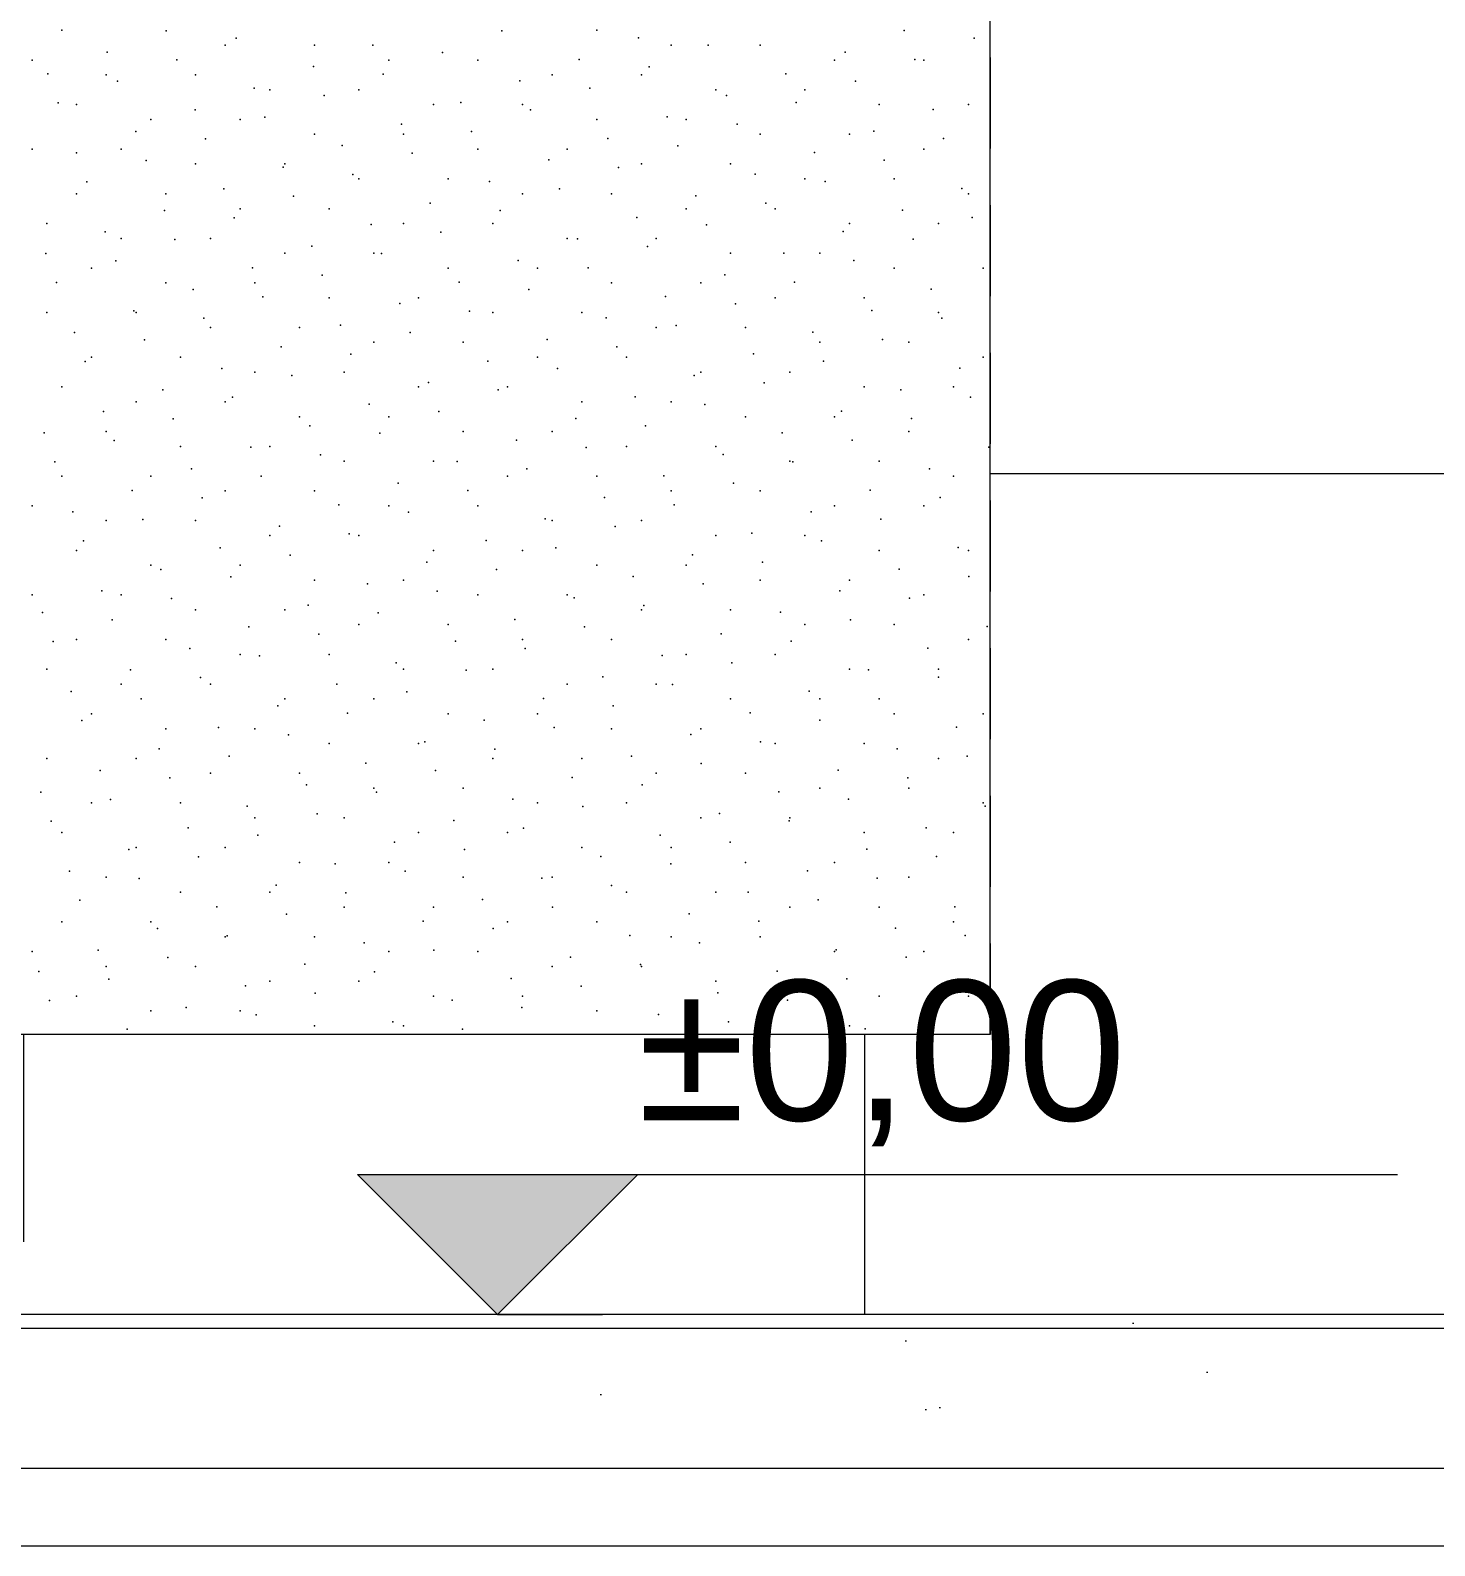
# Model space of a CAD drawing. Header units: metres. Extents: x -77 to 97, y 0 to 6.
# Drawn here: x -22.528 to -21.526, y -0.373 to 0.709 of the extents above; entities that cross this region are included whole.
import ezdxf

# ---------------------------------------------------------------- set-up
doc = ezdxf.new("R2010")
doc.units = ezdxf.units.M
doc.header["$MEASUREMENT"] = 0
doc.layers.add('COTAS CORTE', color=7, linetype='Continuous')
for name, color, linetype, lineweight, true_color in [('COTAS CORTE_Caneta_No__25', 7, 'Continuous', 13, 0x982312), ('LAJES.EST_Caneta_No__254', 7, 'Continuous', 0, 0xd1c9ad), ('LAJES.EST_Caneta_No__97', 7, 'Continuous', 5, 0x6b6b6b), ('PAREDE CONSTRUIR_Caneta_No__97', 7, 'Continuous', 5, 0x6b6b6b), ('PAREDE.ARQ_Caneta_No__97', 7, 'Continuous', 5, 0x6b6b6b), ('Portas Archicad_Caneta_No__97', 7, 'Continuous', 5, 0x6b6b6b)]:
    doc.layers.add(name, color=color, linetype=linetype, lineweight=lineweight, true_color=true_color)
for name, color, linetype, lineweight in [('LAJES.EST_Caneta_No__241', 7, 'Continuous', 13), ('LAJES.EST_Caneta_No__4', 7, 'Continuous', 20), ('LAJES.EST_Caneta_No__7', 7, 'Continuous', 13), ('PAREDE.ARQ_Caneta_No__241', 7, 'Continuous', 13)]:
    doc.layers.add(name, color=color, linetype=linetype, lineweight=lineweight)
doc.styles.add('ESTILO_GERADO_1', font='arial.ttf')
doc.dimstyles.new('ESTILO_GERADO__11', dxfattribs={"dimtxt": 0.1, "dimasz": 0.0475, "dimexe": 0.18, "dimexo": 0.29962, "dimgap": 0, "dimtad": 1, "dimzin": 0, "dimdsep": 46, "dimtxsty": 'ESTILO_GERADO_1', "dimblk": 'ARROWHEAD_11', "dimblk1": 'ARROWHEAD_11', "dimblk2": 'ARROWHEAD_11', "dimcen": 0.09, "dimclrd": 256, "dimclre": 256, "dimclrt": 256, "dimadec": 0, "dimazin": 0, "dimtfac": 1, "dimtdec": 4, "dimtmove": 0, "dimatfit": 3, "dimfxl": 0, "dimtolj": 1, "dimtzin": 0, "dimarcsym": 0})
doc.dimstyles.new('ESTILO_GERADO__9', dxfattribs={"dimtxt": 0.1, "dimasz": 0.0475, "dimexe": 0.18, "dimexo": 0.712446, "dimgap": 0, "dimtad": 1, "dimzin": 0, "dimdsep": 46, "dimtxsty": 'ESTILO_GERADO_1', "dimblk": 'ARROWHEAD_11', "dimblk1": 'ARROWHEAD_11', "dimblk2": 'ARROWHEAD_11', "dimcen": 0.09, "dimclrd": 256, "dimclre": 256, "dimclrt": 256, "dimadec": 0, "dimazin": 0, "dimtfac": 1, "dimtdec": 4, "dimtmove": 0, "dimatfit": 3, "dimfxl": 0, "dimtolj": 1, "dimtzin": 0, "dimarcsym": 0})

# ---------------------------------------------------------------- blocks, each defined once
blk = doc.blocks.new('*D61', base_point=(43.1813, -0.208))
at = {"layer": 'COTAS CORTE_Caneta_No__25', "linetype": 'Continuous', "lineweight": 13, "true_color": 0x982312}
for points in [[(-19.8174, 2.952), (-19.8165, 2.9472), (-19.8137, 2.9432), (-19.8097, 2.9405), (-19.8049, 2.9395), (-19.8001, 2.9405), (-19.7961, 2.9432), (-19.7934, 2.9472), (-19.7924, 2.952), (-19.7934, 2.9568), (-19.7961, 2.9608), (-19.8001, 2.9636), (-19.8049, 2.9645), (-19.8097, 2.9636), (-19.8137, 2.9608), (-19.8165, 2.9568)], [(-19.8174, 2.942), (-19.8165, 2.9372), (-19.8137, 2.9332), (-19.8097, 2.9305), (-19.8049, 2.9295), (-19.8001, 2.9305), (-19.7961, 2.9332), (-19.7934, 2.9372), (-19.7924, 2.942), (-19.7934, 2.9468), (-19.7961, 2.9508), (-19.8001, 2.9536), (-19.8049, 2.9545), (-19.8097, 2.9536), (-19.8137, 2.9508), (-19.8165, 2.9468)], [(-19.8174, -0.208), (-19.8165, -0.2128), (-19.8137, -0.2168), (-19.8097, -0.2195), (-19.8049, -0.2205), (-19.8001, -0.2195), (-19.7961, -0.2168), (-19.7934, -0.2128), (-19.7924, -0.208), (-19.7934, -0.2032), (-19.7961, -0.1992), (-19.8001, -0.1964), (-19.8049, -0.1955), (-19.8097, -0.1964), (-19.8137, -0.1992), (-19.8165, -0.2032)]]:
    blk.add_hatch(color=24, dxfattribs=at).paths.add_polyline_path(points)
at = {"layer": 'COTAS CORTE_Caneta_No__25', "color": 24, "linetype": 'Continuous', "lineweight": 13, "true_color": 0x982312}
for p, q in [((-19.8174, 2.942), (-19.8518, 2.942)), ((-19.0925, 2.942), (-19.7924, 2.942)), ((-19.8049, -0.1955), (-19.8049, 2.9295)), ((-19.8174, -0.208), (-19.8518, -0.208)), ((-19.0925, -0.208), (-19.7924, -0.208)), ((-19.8049, -0.233), (-19.8049, -0.2205))]:
    blk.add_line(p, q, dxfattribs=at)
for centre in [(-19.8049, 2.942), (-19.8049, -0.208)]:
    blk.add_circle(centre, 0.0125, dxfattribs=at)
at = {"layer": 'COTAS CORTE_Caneta_No__25', "color": 24, "lineweight": 13, "true_color": 0x982312, "char_height": 0.1, "attachment_point": 7, "rotation": 90, "style": 'ESTILO_GERADO_1'}
for s, insert in [('\\A1;{\\pql;\\fArial|b0|i0|c0|p0;\\W1.000000;0,01}', (-19.8249, 2.6626)), ('\\A1;{\\pql;\\fArial|b0|i0|c0|p0;\\W1.000000;3,15}', (-19.8249, 1.1001))]:
    blk.add_mtext(s, dxfattribs=dict(at, insert=insert))
blk = doc.blocks.new('ARROWHEAD_11')
at = {"color": 0, "linetype": 'Continuous', "lineweight": 0}
blk.add_line((0, 0), (-1, 0), dxfattribs=at)
at = {"color": 0, "linetype": 'Continuous', "lineweight": 0, "const_width": 0.25, "flags": 128}
blk.add_lwpolyline([(-0.125, 0, 1), (0.125, 0, 1)], format="xyb", close=True, dxfattribs=at)
blk = doc.blocks.new('*D66', base_point=(43.1813, -0.208))
at = {"layer": 'COTAS CORTE_Caneta_No__25', "linetype": 'Continuous', "lineweight": 13, "true_color": 0x982312}
for points in [[(-23.4481, 3.342), (-23.4472, 3.3372), (-23.4445, 3.3332), (-23.4404, 3.3305), (-23.4356, 3.3295), (-23.4308, 3.3305), (-23.4268, 3.3332), (-23.4241, 3.3372), (-23.4231, 3.342), (-23.4241, 3.3468), (-23.4268, 3.3508), (-23.4308, 3.3536), (-23.4356, 3.3545), (-23.4404, 3.3536), (-23.4445, 3.3508), (-23.4472, 3.3468)], [(-23.4481, -0.223), (-23.4472, -0.2278), (-23.4445, -0.2318), (-23.4404, -0.2345), (-23.4356, -0.2355), (-23.4308, -0.2345), (-23.4268, -0.2318), (-23.4241, -0.2278), (-23.4231, -0.223), (-23.4241, -0.2182), (-23.4268, -0.2142), (-23.4308, -0.2114), (-23.4356, -0.2105), (-23.4404, -0.2114), (-23.4445, -0.2142), (-23.4472, -0.2182)]]:
    blk.add_hatch(color=24, dxfattribs=at).paths.add_polyline_path(points)
at = {"layer": 'COTAS CORTE_Caneta_No__25', "color": 24, "linetype": 'Continuous', "lineweight": 13, "true_color": 0x982312}
for p, q in [((-23.4481, 3.342), (-23.4825, 3.342)), ((-23.136, 3.342), (-23.4231, 3.342)), ((-23.4356, -0.2105), (-23.4356, 3.3295)), ((-23.4481, -0.223), (-23.4825, -0.223)), ((-23.136, -0.223), (-23.4231, -0.223)), ((-23.4356, -0.248), (-23.4356, -0.2355))]:
    blk.add_line(p, q, dxfattribs=at)
for centre in [(-23.4356, 3.342), (-23.4356, -0.223)]:
    blk.add_circle(centre, 0.0125, dxfattribs=at)
at = {"layer": 'COTAS CORTE_Caneta_No__25', "color": 24, "lineweight": 13, "true_color": 0x982312, "char_height": 0.1, "attachment_point": 7, "rotation": 90, "style": 'ESTILO_GERADO_1'}
for s, insert in [('\\A1;{\\pql;\\fArial|b0|i0|c0|p0;\\W1.000000;0,15}', (-23.4556, 3.0626)), ('\\A1;{\\pql;\\fArial|b0|i0|c0|p0;\\W1.000000;3,57}', (-23.4556, 1.2926))]:
    blk.add_mtext(s, dxfattribs=dict(at, insert=insert))

msp = doc.modelspace()

# ---------------------------------------------------------------- hatches: boundary and pattern name
at = {"layer": 'COTAS CORTE_Caneta_No__25', "linetype": 'Continuous', "lineweight": 13, "true_color": 0x982312}
msp.add_hatch(color=24, dxfattribs=at).paths.add_polyline_path([(-22.1944, -0.208), (-22.0944, -0.108), (-22.2944, -0.108)])
at = {"layer": 'LAJES.EST_Caneta_No__254', "linetype": 'Continuous', "lineweight": 0, "true_color": 0xd1c9ad}
h = msp.add_hatch(dxfattribs=at)
h.set_pattern_fill('Haie_OD_0002', color=9, style=0, pattern_type=2)
h.set_pattern_definition([(45, (43.18128, 0.292), (-0.159099, 0.159099), [0, -0.15, 0, -0.225]), (110, (43.68128, 0.292), (0.21143084, 0.0769545), [0, -0.11, 0, -0.19])])
h.paths.add_polyline_path([(-23.3328, -0.218), (-20.2827, -0.218), (-20.2827, -0.208), (-23.3328, -0.208)])
at = {"layer": 'LAJES.EST_Caneta_No__97', "linetype": 'Continuous', "lineweight": 5, "true_color": 0x6b6b6b}
h = msp.add_hatch(dxfattribs=at)
h.set_pattern_fill('AR_CONC_0002', color=251, style=0, pattern_type=2)
h.set_pattern_definition([(50, (43.18128, -0.208), (-0.546554, 0.0478173), [0.05715, -0.62865]), (355, (43.1813, -0.208), (-0.1057303, 0.5731705), [0.04572, -0.5029218]), (100.4514, (43.2268, -0.212), (0.4408237, 0.5253533), [0.04857, -0.5342707]), (46.1842, (43.1813, -0.0556), (-0.813237, 0.126127), [0.085725, -0.942975]), (96.6356, (43.24905, -0.0661), (0.712212, 0.742278), [0.072855, -0.801407]), (351.1842, (43.1813, -0.0556), (0.712212, 0.742278), [0.06858, -0.754379]), (21, (43.25748, -0.0937), (-0.4548432, 0.3067956), [0.05715, -0.62865]), (326, (43.2575, -0.0937), (0.185406, 0.552564), [0.04572, -0.50292]), (71.4514, (43.2954, -0.11926), (0.6402493, 0.2457683), [0.04857, -0.53427]), (37.5, (43.18128, -0.208), (0.0092658, 0.2536651), [0, -0.496824, 0, -0.51054, 0, -0.504825]), (7.5, (43.18128, -0.208), (0.200459, 0.3005417), [0, -0.291084, 0, -0.485394, 0, -0.192405]), (327.5, (43.01135, -0.208), (-0.4067718, 0.01718623), [0, -0.1905, 0, -0.59436, 0, -0.78867]), (317.5, (42.93515, -0.208), (0.4443875, 0.0762795), [0, -0.24765, 0, -0.394716, 0, -0.56007])])
h.paths.add_polyline_path([(-23.3328, -0.318), (-20.2827, -0.318), (-20.2827, -0.218), (-23.3328, -0.218)])
at = {"layer": 'PAREDE CONSTRUIR_Caneta_No__97', "linetype": 'Continuous', "lineweight": 5, "true_color": 0x6b6b6b}
h = msp.add_hatch(dxfattribs=at)
h.set_pattern_fill('Ceramica_60_x_60_0002', color=251, style=0, pattern_type=2)
h.set_pattern_definition([(0, (-23.13276, -0.208), (0, 0.6), []), (90, (-23.13276, -0.208), (-0.6, 0), [])])
h.paths.add_polyline_path([(-23.1328, 2.942), (-23.1328, 1.962), (-23.1248, 1.962), (-23.1248, 1.934), (-22.6478, 1.934), (-22.6478, 1.91), (-22.6588, 1.91), (-22.6588, 1.909), (-22.6198, 1.909), (-22.6198, 1.906), (-22.5498, 1.906), (-22.5498, 1.894), (-22.5598, 1.894), (-22.5598, 1.892), (-22.7798, 1.892), (-22.7798, 1.894), (-22.7898, 1.894), (-22.7898, 1.906), (-22.7198, 1.906), (-22.7198, 1.909), (-22.6808, 1.909), (-22.6808, 1.91), (-23.0598, 1.91), (-23.0598, 1.792), (-21.8428, 1.792), (-21.8428, 0.817), (-21.8378, 0.817), (-21.8378, 0.807), (-21.8278, 0.807), (-21.8278, 0.81), (-21.7928, 0.817), (-21.7928, 0.767), (-21.8278, 0.774), (-21.8278, 0.777), (-21.8378, 0.777), (-21.8378, 0.767), (-21.8428, 0.767), (-21.8428, -0.008), (-22.5681, -0.008), (-22.5284, -0.1726), (-22.5284, -0.208), (-20.2827, -0.208), (-20.2827, 0.592), (-20.4427, 0.592), (-20.4429, 0.5919), (-20.4448, 0.5905), (-20.445, 0.5904), (-20.4467, 0.5891), (-20.4487, 0.5878), (-20.4507, 0.5865), (-20.4515, 0.5861), (-20.4518, 0.5859), (-20.4536, 0.5848), (-20.4557, 0.5836), (-20.4578, 0.5825), (-20.4599, 0.5814), (-20.4622, 0.5802), (-20.4639, 0.5795), (-20.4655, 0.5787), (-20.4672, 0.578), (-20.4689, 0.5773), (-20.4707, 0.5766), (-20.4724, 0.5759), (-20.4742, 0.5753), (-20.476, 0.5746), (-20.4786, 0.5738), (-20.4811, 0.5731), (-20.4836, 0.5724), (-20.4857, 0.5718), (-20.4878, 0.5713), (-20.4886, 0.5712), (-20.491, 0.5707), (-20.4934, 0.5702), (-20.4959, 0.5698), (-20.4984, 0.5695), (-20.4986, 0.5694), (-20.4987, 0.5694), (-20.4988, 0.5693), (-20.499, 0.5692), (-20.4991, 0.5691), (-20.4994, 0.5687), (-20.4998, 0.5682), (-20.5005, 0.5674), (-20.5008, 0.567), (-20.5013, 0.5663), (-20.5017, 0.5656), (-20.5019, 0.5649), (-20.5021, 0.5641), (-20.5021, 0.5633), (-20.5021, 0.557), (-20.5731, 0.557), (-20.5731, 0.5633), (-20.5732, 0.5641), (-20.5733, 0.5649), (-20.5736, 0.5656), (-20.574, 0.5663), (-20.5744, 0.567), (-20.57, 0.5677), (-20.5705, 0.5684), (-20.5762, 0.5691), (-20.5763, 0.5692), (-20.5764, 0.5693), (-20.5766, 0.5694), (-20.5767, 0.5694), (-20.5769, 0.5695), (-20.5793, 0.5698), (-20.5819, 0.5702), (-20.5842, 0.5707), (-20.5867, 0.5712), (-20.5874, 0.5713), (-20.5896, 0.5718), (-20.5917, 0.5724), (-20.5942, 0.5731), (-20.5967, 0.5738), (-20.5993, 0.5746), (-20.6011, 0.5753), (-20.6028, 0.5759), (-20.6046, 0.5766), (-20.6063, 0.5773), (-20.608, 0.578), (-20.6097, 0.5787), (-20.6114, 0.5794), (-20.613, 0.5802), (-20.6153, 0.5814), (-20.6157, 0.5816), (-20.6158, 0.5816), (-20.6178, 0.5826), (-20.6198, 0.5837), (-20.6218, 0.5849), (-20.6238, 0.5861), (-20.6246, 0.5865), (-20.6266, 0.5878), (-20.6285, 0.5891), (-20.6295, 0.5898), (-20.6305, 0.5905), (-20.6324, 0.5919), (-20.6326, 0.592), (-20.7827, 0.592), (-20.7827, 0.792), (-20.4593, 0.792), (-20.4593, 0.8054), (-20.3643, 0.812), (-20.3243, 0.812), (-20.3243, 0.792), (-20.2827, 0.792), (-20.2827, 2.942)])
h.paths.add_polyline_path([(-23.0728, 1.952), (-23.0728, 2.832), (-22.1928, 2.832), (-22.1928, 1.952)], flags=0)

# ---------------------------------------------------------------- linework, layer by layer
at = {"layer": 'COTAS CORTE_Caneta_No__25', "color": 24, "linetype": 'Continuous', "lineweight": 13, "true_color": 0x982312}
for p, q in [((-22.1944, -0.208), (-22.2944, -0.108)), ((-22.2944, -0.108), (-22.0944, -0.108)), ((-22.0944, -0.108), (-22.1944, -0.208)), ((-22.0944, -0.108), (-21.5522, -0.108)), ((-22.1944, -0.208), (-24.0436, -0.208)), ((-22.1944, -0.208), (-22.1194, -0.208))]:
    msp.add_line(p, q, dxfattribs=at)
at = {"layer": 'LAJES.EST_Caneta_No__241', "color": 7, "linetype": 'Continuous', "lineweight": 13}
for p, q in [((-23.3328, -0.373), (-21.9327, -0.373)), ((-21.9327, -0.373), (-13.5328, -0.373))]:
    msp.add_line(p, q, dxfattribs=at)
at = {"layer": 'LAJES.EST_Caneta_No__4', "color": 7, "linetype": 'Continuous', "lineweight": 20}
msp.add_line((-20.2827, -0.318), (-23.3328, -0.318), dxfattribs=at)
at = {"layer": 'LAJES.EST_Caneta_No__7', "color": 7, "linetype": 'Continuous', "lineweight": 13}
for p, q in [((-20.2827, -0.208), (-23.1328, -0.208)), ((-20.2827, -0.218), (-23.3328, -0.218))]:
    msp.add_line(p, q, dxfattribs=at)
at = {"layer": 'PAREDE.ARQ_Caneta_No__241', "color": 7, "linetype": 'Continuous', "lineweight": 13}
for q in [(-21.8428, 1.792), (-23.1328, -0.008)]:
    msp.add_line((-21.8428, -0.008), q, dxfattribs=at)
at = {"layer": 'PAREDE.ARQ_Caneta_No__97', "color": 251, "linetype": 'Continuous', "lineweight": 5, "true_color": 0x6b6b6b}
for p in [(-22.5054, 0.7087), (-22.4309, 0.7084), (-22.1914, 0.7083), (-22.1236, 0.7087), (-22.0938, 0.7033), (-21.9041, 0.7085), (-21.8543, 0.7032), (-22.4731, 0.693), (-22.3887, 0.6981), (-22.381, 0.7031), (-22.3251, 0.6981), (-22.2835, 0.6982), (-22.2337, 0.6929), (-22.0705, 0.6981), (-22.044, 0.6981), (-22.0069, 0.6981), (-21.9464, 0.6931), (-22.5266, 0.6875), (-22.4233, 0.6877), (-22.3258, 0.6828), (-22.2721, 0.6875), (-22.2084, 0.6875), (-22.1361, 0.6879), (-22.0863, 0.6827), (-21.9539, 0.6875), (-21.8966, 0.6878), (-21.8902, 0.6875), (-22.5154, 0.6776), (-22.4736, 0.6769), (-22.4656, 0.6723), (-22.4099, 0.6769), (-22.276, 0.6775), (-22.1784, 0.6726), (-22.1554, 0.6769), (-22.0917, 0.6769), (-21.9887, 0.6777), (-21.9389, 0.6725), (-22.3681, 0.6674), (-22.3569, 0.6663), (-22.3182, 0.6621), (-22.2933, 0.6663), (-22.1286, 0.6673), (-22.0387, 0.6663), (-22.031, 0.6623), (-21.9751, 0.6663), (-22.5079, 0.6569), (-22.4948, 0.6557), (-22.4103, 0.652), (-22.2402, 0.6557), (-22.2207, 0.6572), (-22.1766, 0.6557), (-22.1709, 0.6519), (-21.9812, 0.6571), (-21.922, 0.6557), (-21.8836, 0.6521), (-21.8584, 0.6557), (-22.4418, 0.6451), (-22.3781, 0.6451), (-22.3605, 0.6467), (-22.263, 0.6418), (-22.1236, 0.6451), (-22.0733, 0.647), (-22.0599, 0.6451), (-22.0235, 0.6417), (-22.4526, 0.6366), (-22.4028, 0.6313), (-22.3251, 0.6345), (-22.2615, 0.6345), (-22.2131, 0.6365), (-22.1156, 0.6316), (-22.0069, 0.6345), (-21.9433, 0.6345), (-21.9259, 0.6367), (-21.8761, 0.6315), (-22.5266, 0.6239), (-22.4949, 0.6212), (-22.463, 0.6239), (-22.3052, 0.6264), (-22.2554, 0.6211), (-22.2084, 0.6239), (-22.1448, 0.6239), (-22.0658, 0.6263), (-21.9682, 0.6214), (-21.8902, 0.6239), (-22.4451, 0.6159), (-22.4099, 0.6133), (-22.3475, 0.611), (-22.3463, 0.6133), (-22.1579, 0.6162), (-22.1081, 0.6109), (-22.0917, 0.6133), (-22.0281, 0.6133), (-22.0105, 0.606), (-21.9184, 0.6161), (-22.4874, 0.6005), (-22.3898, 0.5956), (-22.2977, 0.6057), (-22.2933, 0.6027), (-22.2296, 0.6027), (-22.2002, 0.6008), (-22.1503, 0.5955), (-21.9751, 0.6027), (-21.9607, 0.6007), (-21.9114, 0.6027), (-21.8631, 0.5958), (-22.4948, 0.592), (-22.4312, 0.592), (-22.34, 0.5903), (-22.2424, 0.5854), (-22.1766, 0.592), (-22.113, 0.592), (-22.0528, 0.5906), (-22.003, 0.5853), (-21.8584, 0.592), (-22.4321, 0.5802), (-22.3823, 0.5749), (-22.3781, 0.5814), (-22.3145, 0.5814), (-22.1926, 0.5801), (-22.0951, 0.5752), (-22.0599, 0.5814), (-21.9963, 0.5814), (-21.9054, 0.5804), (-21.8556, 0.5751), (-22.516, 0.5708), (-22.4744, 0.5648), (-22.2847, 0.57), (-22.2615, 0.5708), (-22.2349, 0.5647), (-22.1978, 0.5708), (-22.0452, 0.5699), (-21.9477, 0.565), (-21.9433, 0.5708), (-21.8796, 0.5708), (-22.463, 0.5602), (-22.4246, 0.5595), (-22.3993, 0.5602), (-22.327, 0.5546), (-22.1448, 0.5602), (-22.1373, 0.5598), (-22.0875, 0.5545), (-22.0811, 0.5602), (-21.8979, 0.5597), (-22.5167, 0.5494), (-22.4669, 0.5441), (-22.3463, 0.5496), (-22.2827, 0.5496), (-22.2772, 0.5493), (-22.1796, 0.5444), (-22.0281, 0.5496), (-21.99, 0.5496), (-21.9645, 0.5496), (-21.9402, 0.5443), (-22.4842, 0.539), (-22.3693, 0.5392), (-22.3195, 0.5339), (-22.2296, 0.539), (-22.166, 0.539), (-22.1298, 0.5391), (-22.0323, 0.5342), (-21.9114, 0.539), (-21.8478, 0.539), (-22.5092, 0.5288), (-22.4312, 0.5284), (-22.4116, 0.5238), (-22.3675, 0.5284), (-22.2219, 0.529), (-22.1721, 0.5237), (-22.113, 0.5284), (-22.0493, 0.5284), (-21.9824, 0.5289), (-21.8849, 0.524), (-22.4539, 0.5084), (-22.3618, 0.5185), (-22.3145, 0.5178), (-22.2642, 0.5136), (-22.2508, 0.5178), (-22.0745, 0.5188), (-22.0247, 0.5135), (-21.9963, 0.5178), (-21.9327, 0.5178), (-21.9272, 0.5086), (-22.516, 0.5072), (-22.4524, 0.5072), (-22.4041, 0.5032), (-22.3065, 0.4982), (-22.2144, 0.5083), (-22.1978, 0.5072), (-22.1342, 0.5072), (-22.1168, 0.5034), (-22.067, 0.4981), (-21.8796, 0.5072), (-21.8773, 0.5033), (-22.4962, 0.493), (-22.4463, 0.4878), (-22.3993, 0.4966), (-22.3357, 0.4966), (-22.2567, 0.4929), (-22.1591, 0.488), (-22.0811, 0.4966), (-22.0175, 0.4966), (-21.9694, 0.4932), (-21.9196, 0.4879), (-22.3488, 0.4828), (-22.299, 0.4776), (-22.2827, 0.486), (-22.219, 0.486), (-22.1093, 0.4827), (-22.0117, 0.4778), (-21.9645, 0.486), (-21.9008, 0.486), (-22.4886, 0.4724), (-22.4842, 0.4754), (-22.4206, 0.4754), (-22.3911, 0.4674), (-22.2014, 0.4726), (-22.166, 0.4754), (-22.1516, 0.4673), (-22.1024, 0.4754), (-21.9619, 0.4725), (-21.8644, 0.4676), (-21.8478, 0.4754), (-22.3675, 0.4648), (-22.3413, 0.4622), (-22.3039, 0.4648), (-22.2437, 0.4572), (-22.054, 0.4624), (-22.0493, 0.4648), (-22.0042, 0.4571), (-21.9857, 0.4648), (-22.5054, 0.4542), (-22.4524, 0.4436), (-22.4333, 0.4521), (-22.3887, 0.4436), (-22.3835, 0.4468), (-22.2508, 0.4542), (-22.1939, 0.452), (-22.1872, 0.4542), (-22.1342, 0.4436), (-22.0963, 0.447), (-22.0705, 0.4436), (-21.9327, 0.4542), (-21.9066, 0.4522), (-21.869, 0.4542), (-21.8568, 0.4469), (-22.4756, 0.4367), (-22.3357, 0.4329), (-22.286, 0.4418), (-22.2721, 0.4329), (-22.2362, 0.4366), (-22.0465, 0.4417), (-22.0175, 0.4329), (-21.9539, 0.4329), (-21.9489, 0.4368), (-22.4736, 0.4223), (-22.4258, 0.4314), (-22.3283, 0.4265), (-22.219, 0.4223), (-22.1554, 0.4223), (-22.1386, 0.4316), (-22.0888, 0.4264), (-21.9008, 0.4223), (-21.8991, 0.4315), (-22.5179, 0.4213), (-22.4681, 0.416), (-22.4206, 0.4117), (-22.3705, 0.4111), (-22.3569, 0.4117), (-22.2784, 0.4212), (-22.1809, 0.4162), (-22.1024, 0.4117), (-22.0387, 0.4117), (-21.9912, 0.4214), (-21.9414, 0.4161), (-21.8438, 0.4112), (-22.5104, 0.4006), (-22.3207, 0.4058), (-22.3039, 0.4011), (-22.2402, 0.4011), (-22.2232, 0.4009), (-22.1311, 0.411), (-22.0335, 0.406), (-21.9857, 0.4011), (-21.9837, 0.4008), (-21.922, 0.4011), (-22.5054, 0.3905), (-22.4418, 0.3905), (-22.4128, 0.3957), (-22.363, 0.3904), (-22.1872, 0.3905), (-22.1734, 0.3956), (-22.1236, 0.3905), (-22.0758, 0.3906), (-21.8861, 0.3958), (-21.869, 0.3905), (-22.4551, 0.3803), (-22.3887, 0.3799), (-22.3251, 0.3799), (-22.2654, 0.3855), (-22.2156, 0.3802), (-22.0705, 0.3799), (-22.026, 0.3854), (-22.0069, 0.3799), (-21.9284, 0.3804), (-22.5266, 0.3693), (-22.4053, 0.375), (-22.3077, 0.3701), (-22.2721, 0.3693), (-22.2084, 0.3693), (-22.1181, 0.3753), (-22.0683, 0.37), (-21.9539, 0.3693), (-21.8902, 0.3693), (-21.8786, 0.3752), (-22.4974, 0.3649), (-22.4736, 0.3587), (-22.4476, 0.3596), (-22.4099, 0.3587), (-22.2579, 0.3648), (-22.1604, 0.3599), (-22.1554, 0.3587), (-22.0917, 0.3587), (-21.9707, 0.3651), (-21.9209, 0.3598), (-22.3569, 0.3481), (-22.35, 0.3547), (-22.3002, 0.3494), (-22.2933, 0.3481), (-22.1105, 0.3546), (-22.0387, 0.3481), (-22.013, 0.3497), (-21.9751, 0.3481), (-22.4948, 0.3375), (-22.4899, 0.3442), (-22.3923, 0.3393), (-22.2402, 0.3375), (-22.2026, 0.3445), (-22.1766, 0.3375), (-22.1528, 0.3392), (-21.9632, 0.3444), (-21.922, 0.3375), (-21.8656, 0.3395), (-21.8584, 0.3375), (-22.4418, 0.3269), (-22.3781, 0.3269), (-22.3425, 0.334), (-22.2449, 0.3291), (-22.1236, 0.3269), (-22.0599, 0.3269), (-22.0553, 0.3343), (-22.0054, 0.329), (-22.4346, 0.3239), (-22.3848, 0.3186), (-22.3251, 0.3163), (-22.2615, 0.3163), (-22.1951, 0.3238), (-22.0975, 0.3189), (-22.0069, 0.3163), (-21.9433, 0.3163), (-21.9079, 0.3241), (-21.8581, 0.3188), (-22.5266, 0.3057), (-22.4769, 0.3085), (-22.463, 0.3057), (-22.4271, 0.3032), (-22.2872, 0.3137), (-22.2374, 0.3084), (-22.2084, 0.3057), (-22.1448, 0.3057), (-22.1398, 0.3035), (-22.0477, 0.3136), (-21.9502, 0.3087), (-21.9004, 0.3034), (-21.8902, 0.3057), (-22.5192, 0.2931), (-22.4099, 0.2951), (-22.3463, 0.2951), (-22.3295, 0.2983), (-22.2797, 0.293), (-22.0917, 0.2951), (-22.09, 0.2982), (-22.0281, 0.2951), (-21.9925, 0.2933), (-22.4694, 0.2878), (-22.3718, 0.2829), (-22.2933, 0.2845), (-22.2296, 0.2845), (-22.1821, 0.2881), (-22.1323, 0.2828), (-21.9751, 0.2845), (-21.9426, 0.288), (-21.9114, 0.2845), (-21.8451, 0.2831), (-22.5116, 0.2724), (-22.4948, 0.2738), (-22.4312, 0.2738), (-22.322, 0.2776), (-22.2244, 0.2727), (-22.1766, 0.2738), (-22.113, 0.2738), (-22.0347, 0.2779), (-21.9849, 0.2726), (-21.8584, 0.2738), (-22.4141, 0.2675), (-22.3781, 0.2632), (-22.3643, 0.2622), (-22.3145, 0.2632), (-22.1746, 0.2674), (-22.077, 0.2625), (-22.0599, 0.2632), (-21.9963, 0.2632), (-21.8874, 0.2677), (-22.516, 0.2526), (-22.4564, 0.2521), (-22.2667, 0.2573), (-22.2615, 0.2526), (-22.2169, 0.252), (-22.1978, 0.2526), (-22.0272, 0.2572), (-21.9433, 0.2526), (-21.9296, 0.2523), (-21.8796, 0.2526), (-22.463, 0.242), (-22.4065, 0.2468), (-22.3993, 0.242), (-22.309, 0.2419), (-22.1448, 0.242), (-22.1193, 0.2471), (-22.0811, 0.242), (-22.0695, 0.2418), (-21.8798, 0.247), (-22.4986, 0.2367), (-22.4488, 0.2315), (-22.3463, 0.2314), (-22.2827, 0.2314), (-22.2592, 0.2366), (-22.1616, 0.2317), (-22.0281, 0.2314), (-21.9719, 0.2369), (-21.9645, 0.2314), (-21.9221, 0.2316), (-22.4842, 0.2208), (-22.3513, 0.2265), (-22.3015, 0.2212), (-22.2296, 0.2208), (-22.166, 0.2208), (-22.1118, 0.2264), (-22.0142, 0.2215), (-21.9114, 0.2208), (-21.8478, 0.2208), (-22.4911, 0.2161), (-22.4312, 0.2102), (-22.3935, 0.2111), (-22.3675, 0.2102), (-22.3437, 0.2059), (-22.2039, 0.2163), (-22.1541, 0.211), (-22.113, 0.2102), (-22.0565, 0.2061), (-22.0493, 0.2102), (-21.9644, 0.2162), (-21.8668, 0.2113), (-22.4358, 0.1958), (-22.3145, 0.1996), (-22.2508, 0.1996), (-22.2462, 0.2009), (-22.1964, 0.1956), (-22.0067, 0.2008), (-21.9963, 0.1996), (-21.9327, 0.1996), (-21.9091, 0.1959), (-22.516, 0.189), (-22.4524, 0.189), (-22.386, 0.1905), (-22.2885, 0.1855), (-22.1978, 0.189), (-22.1342, 0.189), (-22.0988, 0.1907), (-22.049, 0.1854), (-21.8796, 0.189), (-21.8593, 0.1906), (-22.4781, 0.1804), (-22.4283, 0.1751), (-22.3993, 0.1784), (-22.3357, 0.1784), (-22.2386, 0.1803), (-22.1411, 0.1753), (-22.0811, 0.1784), (-22.0175, 0.1784), (-21.9514, 0.1805), (-21.9016, 0.1752), (-22.5204, 0.165), (-22.3307, 0.1702), (-22.2827, 0.1678), (-22.2809, 0.1649), (-22.219, 0.1678), (-22.0913, 0.1701), (-21.9937, 0.1651), (-21.9645, 0.1678), (-21.9008, 0.1678), (-22.4842, 0.1572), (-22.4706, 0.1597), (-22.4206, 0.1572), (-22.373, 0.1548), (-22.1834, 0.1599), (-22.166, 0.1572), (-22.1336, 0.1547), (-22.1024, 0.1572), (-21.9439, 0.1598), (-21.8478, 0.1572), (-21.8463, 0.1549), (-22.5129, 0.1443), (-22.3675, 0.1466), (-22.3232, 0.1495), (-22.3039, 0.1466), (-22.2256, 0.1446), (-22.0493, 0.1466), (-22.036, 0.1497), (-21.9862, 0.1445), (-21.9857, 0.1466), (-22.5054, 0.136), (-22.4153, 0.1394), (-22.3655, 0.1341), (-22.2508, 0.136), (-22.1872, 0.136), (-22.1758, 0.1393), (-22.0783, 0.1343), (-21.9327, 0.136), (-21.8886, 0.1395), (-21.869, 0.136), (-22.4576, 0.124), (-22.4524, 0.1254), (-22.3887, 0.1254), (-22.2679, 0.1292), (-22.2181, 0.1239), (-22.1342, 0.1254), (-22.0705, 0.1254), (-22.0285, 0.1291), (-21.9309, 0.1241), (-22.4999, 0.1086), (-22.4078, 0.1187), (-22.3357, 0.1147), (-22.3102, 0.1138), (-22.2721, 0.1147), (-22.2604, 0.1085), (-22.1206, 0.119), (-22.0707, 0.1137), (-22.0175, 0.1147), (-21.9732, 0.1087), (-21.9539, 0.1147), (-21.8811, 0.1189), (-22.4736, 0.1041), (-22.4501, 0.1033), (-22.3525, 0.0984), (-22.219, 0.1041), (-22.1628, 0.1036), (-22.1554, 0.1041), (-22.113, 0.0983), (-21.9234, 0.1035), (-21.9008, 0.1041), (-22.4924, 0.0879), (-22.4206, 0.0935), (-22.3569, 0.0935), (-22.3027, 0.0931), (-22.2051, 0.0882), (-22.1024, 0.0935), (-22.0387, 0.0935), (-22.0155, 0.0934), (-21.9657, 0.0881), (-22.3948, 0.083), (-22.345, 0.0777), (-22.3039, 0.0829), (-22.2402, 0.0829), (-22.1553, 0.0829), (-22.0577, 0.078), (-21.9857, 0.0829), (-21.922, 0.0829), (-21.8681, 0.0831), (-22.5054, 0.0723), (-22.4418, 0.0723), (-22.4371, 0.0676), (-22.2474, 0.0728), (-22.1976, 0.0675), (-22.1872, 0.0723), (-22.1236, 0.0723), (-22.0079, 0.0727), (-21.9104, 0.0678), (-21.869, 0.0723), (-22.3887, 0.0617), (-22.3873, 0.0623), (-22.3251, 0.0617), (-22.2897, 0.0574), (-22.1, 0.0626), (-22.0705, 0.0617), (-22.0502, 0.0573), (-22.0069, 0.0617), (-21.8606, 0.0625), (-22.5266, 0.0511), (-22.4794, 0.0522), (-22.4296, 0.0469), (-22.2721, 0.0511), (-22.2399, 0.0521), (-22.2084, 0.0511), (-22.1423, 0.0472), (-21.9539, 0.0511), (-21.9527, 0.0524), (-21.9028, 0.0471), (-21.8902, 0.0511), (-22.5217, 0.0368), (-22.4736, 0.0405), (-22.4099, 0.0405), (-22.332, 0.042), (-22.2822, 0.0367), (-22.1554, 0.0405), (-22.0925, 0.0419), (-22.0917, 0.0405), (-21.9949, 0.037), (-22.4718, 0.0315), (-22.3743, 0.0266), (-22.3569, 0.0299), (-22.2933, 0.0299), (-22.1846, 0.0318), (-22.1348, 0.0265), (-22.0387, 0.0299), (-21.9751, 0.0299), (-21.9451, 0.0317), (-21.8476, 0.0268), (-22.5141, 0.0161), (-22.4948, 0.0193), (-22.4166, 0.0112), (-22.3245, 0.0213), (-22.2402, 0.0193), (-22.2269, 0.0164), (-22.1771, 0.0111), (-22.1766, 0.0193), (-22.0372, 0.0216), (-21.9874, 0.0163), (-21.922, 0.0193), (-21.8898, 0.0114), (-21.8584, 0.0193), (-22.4418, 0.0087), (-22.3781, 0.0087), (-22.3667, 0.0059), (-22.2692, 0.001), (-22.1236, 0.0087), (-22.0795, 0.0062), (-22.0599, 0.0087), (-22.0297, 0.0009), (-22.4588, -0.0042), (-22.3251, -0.0019), (-22.2615, -0.0019), (-22.2194, -0.0043), (-22.0069, -0.0019), (-21.9433, -0.0019), (-21.9321, -0.004)]:
    msp.add_point(p, dxfattribs=at)
at = {"layer": 'Portas Archicad_Caneta_No__97', "color": 251, "linetype": 'Continuous', "lineweight": 5, "true_color": 0x6b6b6b}
for p, q in [((-21.8427, 0.6243), (-21.8427, 0.6892)), ((-21.8427, 0.519), (-21.8427, 0.5838)), ((-21.8427, 0.4136), (-21.8427, 0.4784)), ((-21.8427, 0.3082), (-21.8427, 0.373)), ((-21.8427, 0.2028), (-21.8427, 0.2676)), ((-21.8427, 0.0974), (-21.8427, 0.1623)), ((-21.8427, -0.008), (-21.8427, 0.0569))]:
    msp.add_line(p, q, dxfattribs=at)

# ---------------------------------------------------------------- texts
at = {"layer": 'COTAS CORTE_Caneta_No__25', "color": 24, "lineweight": 13, "true_color": 0x982312, "insert": (-22.0944, -0.088), "char_height": 0.1, "attachment_point": 7, "style": 'ESTILO_GERADO_1'}
msp.add_mtext('\\A1;{\\pql;\\fArial|b0|i0|c0|p0;\\W1.000000;±0,00}', dxfattribs=at)

# ---------------------------------------------------------------- dimensions: what is measured, and where the dimension line sits
at = {"layer": 'COTAS CORTE', "color": 24, "linetype": 'Continuous', "lineweight": 13, "true_color": 0x982312}
for base, p1, p2, dimstyle, picture, middle in [((-23.4356213384, 3.342008589), (-23.3327570082, -0.222991411), (-21.7327294391, 3.342008589), 'ESTILO_GERADO__11', '*D66', (-23.5056213386, 1.4220466066)), ((-19.8049, 2.942), (-33.6746, -0.208), (-17.1826, 2.942), 'ESTILO_GERADO__9', '*D61', (-19.8749, 1.2295))]:
    dim = msp.add_linear_dim(base=base, p1=p1, p2=p2, angle=90, dimstyle=dimstyle, dxfattribs=at)
    dim.commit()
    dim.dimension.update_dxf_attribs({"geometry": picture, "text_midpoint": middle, "dimtype": 160, "text_rotation": 90})

doc.saveas('drawing.dxf')
